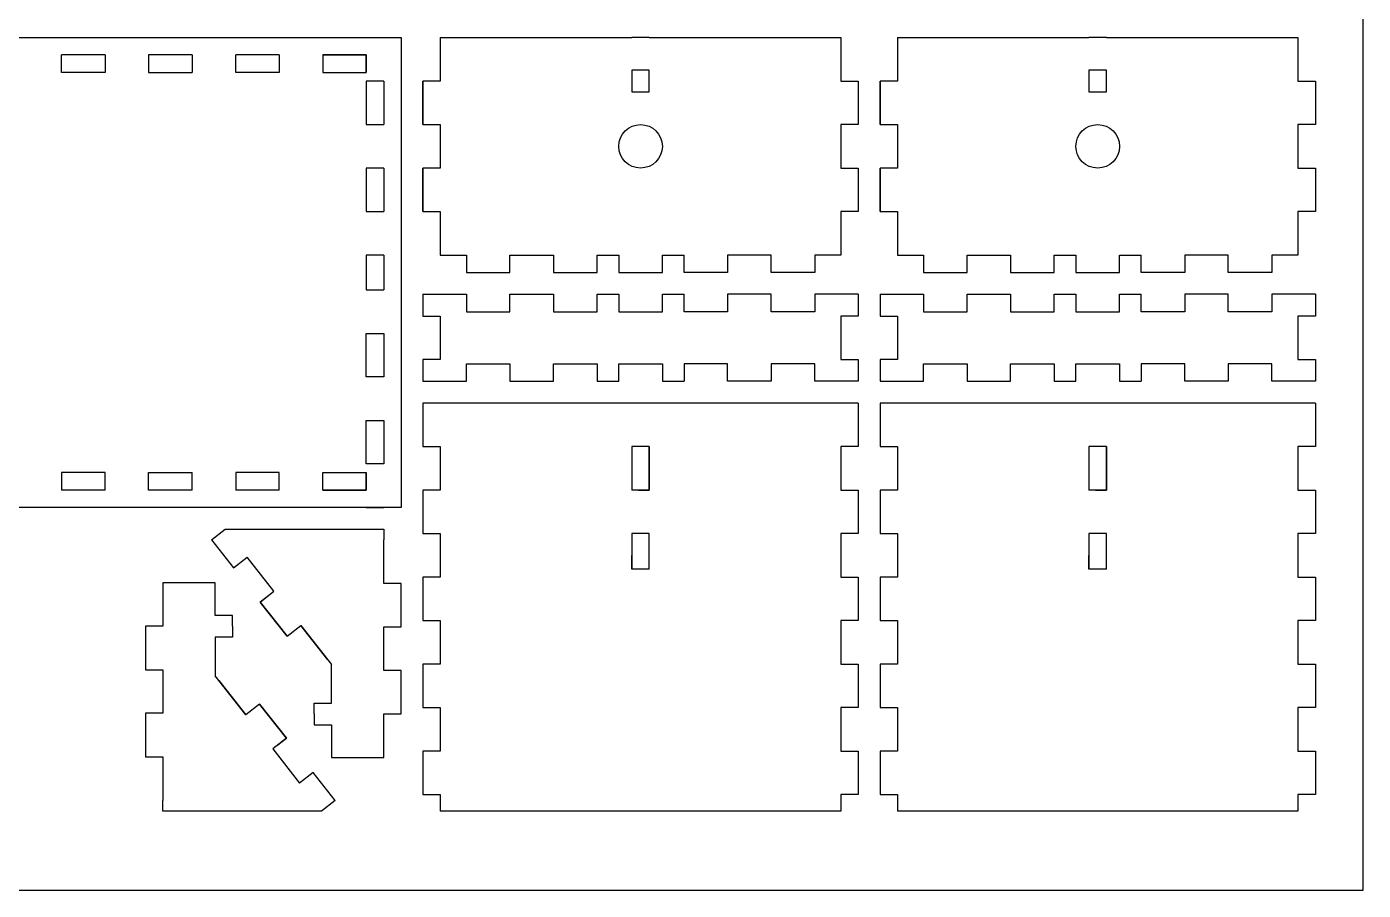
# Model space of a CAD drawing. Header units: millimetres. Extents: x -659 to 1237, y 1043 to 1532.
# Drawn here: x 929.7 to 1236.7, y 1093.1 to 1291.6 of the extents above; entities that cross this region are included whole.
import ezdxf

# ---------------------------------------------------------------- set-up
doc = ezdxf.new("R2010")
doc.units = ezdxf.units.MM

msp = doc.modelspace()

# ---------------------------------------------------------------- linework, layer by layer
for p, q in [((771.723, 1289.115), (1011.723, 1289.115)), ((1007.723, 1289.115), (1011.723, 1289.115)), ((1011.723, 1289.115), (1015.723, 1289.115)), ((1015.723, 1289.115), (1015.723, 1181.115)), ((1024.723, 1289.115), (1024.723, 1279.115)), ((1024.723, 1289.115), (1024.723, 1279.115)), ((1072.723, 1289.115), (1068.723, 1289.115)), ((1072.723, 1289.115), (1068.723, 1289.115)), ((1116.723, 1289.115), (1116.723, 1279.115)), ((1116.723, 1289.115), (1116.723, 1279.115)), ((1129.723, 1289.115), (1129.723, 1279.115)), ((1129.723, 1289.115), (1129.723, 1279.115)), ((1177.723, 1289.115), (1173.723, 1289.115)), ((1177.723, 1289.115), (1173.723, 1289.115)), ((1221.723, 1289.115), (1221.723, 1279.115)), ((1221.723, 1289.115), (1221.723, 1279.115)), ((947.723, 1285.115), (937.723, 1285.115)), ((937.723, 1281.115), (937.723, 1285.115)), ((947.723, 1285.115), (947.723, 1281.115)), ((967.723, 1285.115), (957.723, 1285.115)), ((957.723, 1285.115), (957.723, 1281.115)), ((967.723, 1285.115), (967.723, 1281.115)), ((987.723, 1285.115), (977.723, 1285.115)), ((977.723, 1281.115), (977.723, 1285.115)), ((987.723, 1285.115), (987.723, 1281.115)), ((1007.723, 1285.115), (997.723, 1285.115)), ((997.723, 1285.115), (997.723, 1281.115)), ((997.723, 1285.115), (1007.723, 1285.115)), ((1007.723, 1285.115), (1007.723, 1281.115)), ((1007.723, 1281.115), (1007.723, 1285.115)), ((947.723, 1281.115), (937.723, 1281.115)), ((957.723, 1281.115), (967.723, 1281.115)), ((987.723, 1281.115), (977.723, 1281.115)), ((997.723, 1281.115), (1007.723, 1281.115)), ((1011.723, 1279.115), (1007.723, 1279.115)), ((1007.723, 1279.115), (1007.723, 1269.115)), ((1011.723, 1279.115), (1011.723, 1269.115)), ((1024.723, 1279.115), (1020.723, 1279.115)), ((1020.723, 1279.115), (1020.723, 1269.115)), ((1024.723, 1279.115), (1020.723, 1279.115)), ((1020.723, 1279.115), (1020.723, 1269.115)), ((1116.723, 1279.115), (1120.723, 1279.115)), ((1116.723, 1279.115), (1120.723, 1279.115)), ((1120.723, 1279.115), (1120.723, 1269.115)), ((1120.723, 1279.115), (1120.723, 1269.115)), ((1129.723, 1279.115), (1125.723, 1279.115)), ((1125.723, 1279.115), (1125.723, 1269.115)), ((1129.723, 1279.115), (1125.723, 1279.115)), ((1125.723, 1279.115), (1125.723, 1269.115)), ((1221.723, 1279.115), (1225.723, 1279.115)), ((1221.723, 1279.115), (1225.723, 1279.115)), ((1225.723, 1279.115), (1225.723, 1269.115)), ((1225.723, 1279.115), (1225.723, 1269.115)), ((1007.723, 1269.115), (1011.723, 1269.115)), ((1020.723, 1269.115), (1024.723, 1269.115)), ((1020.723, 1269.115), (1024.723, 1269.115)), ((1024.723, 1269.115), (1024.723, 1259.115)), ((1024.723, 1269.115), (1024.723, 1259.115)), ((1120.723, 1269.115), (1116.723, 1269.115)), ((1116.723, 1269.115), (1116.723, 1259.115)), ((1120.723, 1269.115), (1116.723, 1269.115)), ((1116.723, 1269.115), (1116.723, 1259.115)), ((1125.723, 1269.115), (1129.723, 1269.115)), ((1125.723, 1269.115), (1129.723, 1269.115)), ((1129.723, 1269.115), (1129.723, 1259.115)), ((1129.723, 1269.115), (1129.723, 1259.115)), ((1225.723, 1269.115), (1221.723, 1269.115)), ((1221.723, 1269.115), (1221.723, 1259.115)), ((1225.723, 1269.115), (1221.723, 1269.115)), ((1221.723, 1269.115), (1221.723, 1259.115)), ((1011.723, 1259.115), (1007.723, 1259.115)), ((1007.723, 1259.115), (1007.723, 1249.115)), ((1011.723, 1259.115), (1011.723, 1249.115)), ((1024.723, 1259.115), (1020.723, 1259.115)), ((1020.723, 1259.115), (1020.723, 1249.115)), ((1024.723, 1259.115), (1020.723, 1259.115)), ((1020.723, 1259.115), (1020.723, 1249.115)), ((1116.723, 1259.115), (1120.723, 1259.115)), ((1116.723, 1259.115), (1120.723, 1259.115)), ((1120.723, 1259.115), (1120.723, 1249.115)), ((1120.723, 1259.115), (1120.723, 1249.115)), ((1129.723, 1259.115), (1125.723, 1259.115)), ((1125.723, 1259.115), (1125.723, 1249.115)), ((1129.723, 1259.115), (1125.723, 1259.115)), ((1125.723, 1259.115), (1125.723, 1249.115)), ((1221.723, 1259.115), (1225.723, 1259.115)), ((1221.723, 1259.115), (1225.723, 1259.115)), ((1225.723, 1259.115), (1225.723, 1249.115)), ((1225.723, 1259.115), (1225.723, 1249.115)), ((1007.723, 1249.115), (1011.723, 1249.115)), ((1020.723, 1249.115), (1024.723, 1249.115)), ((1020.723, 1249.115), (1024.723, 1249.115)), ((1024.723, 1249.115), (1024.723, 1239.115)), ((1024.723, 1249.115), (1024.723, 1239.115)), ((1024.723, 1249.115), (1024.723, 1239.115)), ((1024.723, 1249.115), (1024.723, 1239.115)), ((1116.723, 1249.115), (1116.723, 1239.115)), ((1120.723, 1249.115), (1116.723, 1249.115)), ((1116.723, 1249.115), (1116.723, 1239.115)), ((1116.723, 1249.115), (1116.723, 1239.115)), ((1120.723, 1249.115), (1116.723, 1249.115)), ((1116.723, 1249.115), (1116.723, 1239.115)), ((1125.723, 1249.115), (1129.723, 1249.115)), ((1125.723, 1249.115), (1129.723, 1249.115)), ((1129.723, 1249.115), (1129.723, 1239.115)), ((1129.723, 1249.115), (1129.723, 1239.115)), ((1129.723, 1249.115), (1129.723, 1239.115)), ((1129.723, 1249.115), (1129.723, 1239.115)), ((1221.723, 1249.115), (1221.723, 1239.115)), ((1225.723, 1249.115), (1221.723, 1249.115)), ((1221.723, 1249.115), (1221.723, 1239.115)), ((1221.723, 1249.115), (1221.723, 1239.115)), ((1225.723, 1249.115), (1221.723, 1249.115)), ((1221.723, 1249.115), (1221.723, 1239.115)), ((1011.723, 1239.115), (1007.723, 1239.115)), ((1007.723, 1239.115), (1007.723, 1231.115)), ((1011.723, 1239.115), (1011.723, 1231.115)), ((1024.723, 1239.115), (1030.723, 1239.115)), ((1024.723, 1239.115), (1030.723, 1239.115)), ((1030.723, 1239.115), (1030.723, 1235.115)), ((1030.723, 1239.115), (1030.723, 1235.115)), ((1040.723, 1235.115), (1040.723, 1239.115)), ((1040.723, 1239.115), (1050.723, 1239.115)), ((1040.723, 1235.115), (1040.723, 1239.115)), ((1040.723, 1239.115), (1050.723, 1239.115)), ((1050.723, 1239.115), (1050.723, 1235.115)), ((1050.723, 1239.115), (1050.723, 1235.115)), ((1060.723, 1235.115), (1060.723, 1239.115)), ((1060.723, 1239.115), (1065.723, 1239.115)), ((1060.723, 1235.115), (1060.723, 1239.115)), ((1060.723, 1239.115), (1065.723, 1239.115)), ((1065.723, 1239.115), (1065.723, 1235.115)), ((1065.723, 1239.115), (1065.723, 1235.115)), ((1075.723, 1235.115), (1075.723, 1239.115)), ((1075.723, 1239.115), (1080.723, 1239.115)), ((1075.723, 1235.115), (1075.723, 1239.115)), ((1075.723, 1239.115), (1080.723, 1239.115)), ((1080.723, 1235.115), (1080.723, 1239.115)), ((1080.723, 1235.115), (1080.723, 1239.115)), ((1080.723, 1235.115), (1080.723, 1239.115)), ((1080.723, 1235.115), (1080.723, 1239.115)), ((1100.723, 1239.115), (1090.723, 1239.115)), ((1090.723, 1239.115), (1090.723, 1235.115)), ((1100.723, 1239.115), (1090.723, 1239.115)), ((1090.723, 1239.115), (1090.723, 1235.115)), ((1100.723, 1235.115), (1100.723, 1239.115)), ((1100.723, 1235.115), (1100.723, 1239.115)), ((1116.723, 1239.115), (1110.723, 1239.115)), ((1110.723, 1239.115), (1110.723, 1235.115)), ((1116.723, 1239.115), (1110.723, 1239.115)), ((1110.723, 1239.115), (1110.723, 1235.115)), ((1129.723, 1239.115), (1135.723, 1239.115)), ((1129.723, 1239.115), (1135.723, 1239.115)), ((1135.723, 1239.115), (1135.723, 1235.115)), ((1135.723, 1239.115), (1135.723, 1235.115)), ((1145.723, 1235.115), (1145.723, 1239.115)), ((1145.723, 1239.115), (1155.723, 1239.115)), ((1145.723, 1235.115), (1145.723, 1239.115)), ((1145.723, 1239.115), (1155.723, 1239.115)), ((1155.723, 1239.115), (1155.723, 1235.115)), ((1155.723, 1239.115), (1155.723, 1235.115)), ((1165.723, 1235.115), (1165.723, 1239.115)), ((1165.723, 1239.115), (1170.723, 1239.115)), ((1165.723, 1235.115), (1165.723, 1239.115)), ((1165.723, 1239.115), (1170.723, 1239.115)), ((1170.723, 1239.115), (1170.723, 1235.115)), ((1170.723, 1239.115), (1170.723, 1235.115)), ((1180.723, 1235.115), (1180.723, 1239.115)), ((1180.723, 1239.115), (1185.723, 1239.115)), ((1180.723, 1235.115), (1180.723, 1239.115)), ((1180.723, 1239.115), (1185.723, 1239.115)), ((1185.723, 1235.115), (1185.723, 1239.115)), ((1185.723, 1235.115), (1185.723, 1239.115)), ((1185.723, 1235.115), (1185.723, 1239.115)), ((1185.723, 1235.115), (1185.723, 1239.115)), ((1205.723, 1239.115), (1195.723, 1239.115)), ((1195.723, 1239.115), (1195.723, 1235.115)), ((1205.723, 1239.115), (1195.723, 1239.115)), ((1195.723, 1239.115), (1195.723, 1235.115)), ((1205.723, 1235.115), (1205.723, 1239.115)), ((1205.723, 1235.115), (1205.723, 1239.115)), ((1221.723, 1239.115), (1215.723, 1239.115)), ((1215.723, 1239.115), (1215.723, 1235.115)), ((1221.723, 1239.115), (1215.723, 1239.115)), ((1215.723, 1239.115), (1215.723, 1235.115)), ((1030.723, 1235.115), (1040.723, 1235.115)), ((1030.723, 1235.115), (1040.723, 1235.115)), ((1050.723, 1235.115), (1060.723, 1235.115)), ((1050.723, 1235.115), (1060.723, 1235.115)), ((1065.723, 1235.115), (1075.723, 1235.115)), ((1065.723, 1235.115), (1075.723, 1235.115)), ((1090.723, 1235.115), (1080.723, 1235.115)), ((1090.723, 1235.115), (1080.723, 1235.115)), ((1110.723, 1235.115), (1100.723, 1235.115)), ((1110.723, 1235.115), (1100.723, 1235.115)), ((1135.723, 1235.115), (1145.723, 1235.115)), ((1135.723, 1235.115), (1145.723, 1235.115)), ((1155.723, 1235.115), (1165.723, 1235.115)), ((1155.723, 1235.115), (1165.723, 1235.115)), ((1170.723, 1235.115), (1180.723, 1235.115)), ((1170.723, 1235.115), (1180.723, 1235.115)), ((1195.723, 1235.115), (1185.723, 1235.115)), ((1195.723, 1235.115), (1185.723, 1235.115)), ((1215.723, 1235.115), (1205.723, 1235.115)), ((1215.723, 1235.115), (1205.723, 1235.115)), ((1007.723, 1231.115), (1011.723, 1231.115)), ((1020.723, 1230.115), (1020.723, 1225.115)), ((1020.723, 1230.115), (1030.723, 1230.115)), ((1020.723, 1230.115), (1020.723, 1226.115)), ((1020.723, 1230.115), (1020.723, 1225.115)), ((1020.723, 1230.115), (1030.723, 1230.115)), ((1020.723, 1230.115), (1020.723, 1226.115)), ((1030.723, 1230.115), (1030.723, 1226.115)), ((1030.723, 1230.115), (1030.723, 1226.115)), ((1040.723, 1226.115), (1040.723, 1230.115)), ((1040.723, 1230.115), (1050.723, 1230.115)), ((1040.723, 1226.115), (1040.723, 1230.115)), ((1040.723, 1230.115), (1050.723, 1230.115)), ((1050.723, 1230.115), (1050.723, 1226.115)), ((1050.723, 1230.115), (1050.723, 1226.115)), ((1060.723, 1226.115), (1060.723, 1230.115)), ((1060.723, 1230.115), (1065.723, 1230.115)), ((1060.723, 1226.115), (1060.723, 1230.115)), ((1060.723, 1230.115), (1065.723, 1230.115)), ((1065.723, 1230.115), (1065.723, 1226.115)), ((1065.723, 1230.115), (1065.723, 1226.115)), ((1075.723, 1226.115), (1075.723, 1230.115)), ((1075.723, 1230.115), (1080.723, 1230.115)), ((1075.723, 1226.115), (1075.723, 1230.115)), ((1075.723, 1230.115), (1080.723, 1230.115)), ((1080.723, 1226.115), (1080.723, 1230.115)), ((1080.723, 1226.115), (1080.723, 1230.115)), ((1080.723, 1226.115), (1080.723, 1230.115)), ((1080.723, 1226.115), (1080.723, 1230.115)), ((1100.723, 1230.115), (1090.723, 1230.115)), ((1090.723, 1230.115), (1090.723, 1226.115)), ((1100.723, 1230.115), (1090.723, 1230.115)), ((1090.723, 1230.115), (1090.723, 1226.115)), ((1100.723, 1226.115), (1100.723, 1230.115)), ((1100.723, 1226.115), (1100.723, 1230.115)), ((1120.723, 1230.115), (1110.723, 1230.115)), ((1110.723, 1230.115), (1110.723, 1226.115)), ((1120.723, 1230.115), (1110.723, 1230.115)), ((1110.723, 1230.115), (1110.723, 1226.115)), ((1120.723, 1230.115), (1120.723, 1225.115)), ((1120.723, 1230.115), (1120.723, 1225.115)), ((1125.723, 1230.115), (1125.723, 1225.115)), ((1125.723, 1230.115), (1135.723, 1230.115)), ((1125.723, 1230.115), (1125.723, 1226.115)), ((1125.723, 1230.115), (1125.723, 1225.115)), ((1125.723, 1230.115), (1135.723, 1230.115)), ((1125.723, 1230.115), (1125.723, 1226.115)), ((1135.723, 1230.115), (1135.723, 1226.115)), ((1135.723, 1230.115), (1135.723, 1226.115)), ((1145.723, 1226.115), (1145.723, 1230.115)), ((1145.723, 1230.115), (1155.723, 1230.115)), ((1145.723, 1226.115), (1145.723, 1230.115)), ((1145.723, 1230.115), (1155.723, 1230.115)), ((1155.723, 1230.115), (1155.723, 1226.115)), ((1155.723, 1230.115), (1155.723, 1226.115)), ((1165.723, 1226.115), (1165.723, 1230.115)), ((1165.723, 1230.115), (1170.723, 1230.115)), ((1165.723, 1226.115), (1165.723, 1230.115)), ((1165.723, 1230.115), (1170.723, 1230.115)), ((1170.723, 1230.115), (1170.723, 1226.115)), ((1170.723, 1230.115), (1170.723, 1226.115)), ((1180.723, 1226.115), (1180.723, 1230.115)), ((1180.723, 1230.115), (1185.723, 1230.115)), ((1180.723, 1226.115), (1180.723, 1230.115)), ((1180.723, 1230.115), (1185.723, 1230.115)), ((1185.723, 1226.115), (1185.723, 1230.115)), ((1185.723, 1226.115), (1185.723, 1230.115)), ((1185.723, 1226.115), (1185.723, 1230.115)), ((1185.723, 1226.115), (1185.723, 1230.115)), ((1205.723, 1230.115), (1195.723, 1230.115)), ((1195.723, 1230.115), (1195.723, 1226.115)), ((1205.723, 1230.115), (1195.723, 1230.115)), ((1195.723, 1230.115), (1195.723, 1226.115)), ((1205.723, 1226.115), (1205.723, 1230.115)), ((1205.723, 1226.115), (1205.723, 1230.115)), ((1225.723, 1230.115), (1215.723, 1230.115)), ((1215.723, 1230.115), (1215.723, 1226.115)), ((1225.723, 1230.115), (1215.723, 1230.115)), ((1215.723, 1230.115), (1215.723, 1226.115)), ((1225.723, 1230.115), (1225.723, 1225.115)), ((1225.723, 1230.115), (1225.723, 1225.115)), ((1020.723, 1225.115), (1024.723, 1225.115)), ((1020.723, 1225.115), (1024.723, 1225.115)), ((1024.723, 1225.115), (1024.723, 1215.115)), ((1024.723, 1225.115), (1024.723, 1215.115)), ((1030.723, 1226.115), (1040.723, 1226.115)), ((1030.723, 1226.115), (1040.723, 1226.115)), ((1050.723, 1226.115), (1060.723, 1226.115)), ((1050.723, 1226.115), (1060.723, 1226.115)), ((1065.723, 1226.115), (1075.723, 1226.115)), ((1065.723, 1226.115), (1075.723, 1226.115)), ((1090.723, 1226.115), (1080.723, 1226.115)), ((1090.723, 1226.115), (1080.723, 1226.115)), ((1110.723, 1226.115), (1100.723, 1226.115)), ((1110.723, 1226.115), (1100.723, 1226.115)), ((1120.723, 1225.115), (1116.723, 1225.115)), ((1116.723, 1225.115), (1116.723, 1215.115)), ((1120.723, 1225.115), (1116.723, 1225.115)), ((1116.723, 1225.115), (1116.723, 1215.115)), ((1125.723, 1225.115), (1129.723, 1225.115)), ((1125.723, 1225.115), (1129.723, 1225.115)), ((1129.723, 1225.115), (1129.723, 1215.115)), ((1129.723, 1225.115), (1129.723, 1215.115)), ((1135.723, 1226.115), (1145.723, 1226.115)), ((1135.723, 1226.115), (1145.723, 1226.115)), ((1155.723, 1226.115), (1165.723, 1226.115)), ((1155.723, 1226.115), (1165.723, 1226.115)), ((1170.723, 1226.115), (1180.723, 1226.115)), ((1170.723, 1226.115), (1180.723, 1226.115)), ((1195.723, 1226.115), (1185.723, 1226.115)), ((1195.723, 1226.115), (1185.723, 1226.115)), ((1215.723, 1226.115), (1205.723, 1226.115)), ((1215.723, 1226.115), (1205.723, 1226.115)), ((1225.723, 1225.115), (1221.723, 1225.115)), ((1221.723, 1225.115), (1221.723, 1215.115)), ((1225.723, 1225.115), (1221.723, 1225.115)), ((1221.723, 1225.115), (1221.723, 1215.115)), ((1007.723, 1211.115), (1007.723, 1221.115)), ((1007.723, 1221.115), (1011.723, 1221.115)), ((1011.723, 1221.115), (1011.723, 1211.115)), ((1024.723, 1215.115), (1020.723, 1215.115)), ((1020.723, 1215.115), (1020.723, 1210.115)), ((1024.723, 1215.115), (1020.723, 1215.115)), ((1020.723, 1215.115), (1020.723, 1210.115)), ((1030.723, 1210.115), (1030.723, 1214.115)), ((1030.723, 1214.115), (1040.723, 1214.115)), ((1030.723, 1210.115), (1030.723, 1214.115)), ((1030.723, 1214.115), (1040.723, 1214.115)), ((1040.723, 1214.115), (1040.723, 1210.115)), ((1040.723, 1214.115), (1040.723, 1210.115)), ((1050.723, 1210.115), (1050.723, 1214.115)), ((1050.723, 1214.115), (1060.723, 1214.115)), ((1050.723, 1210.115), (1050.723, 1214.115)), ((1050.723, 1214.115), (1060.723, 1214.115)), ((1060.723, 1214.115), (1060.723, 1210.115)), ((1060.723, 1214.115), (1060.723, 1210.115)), ((1065.723, 1210.115), (1065.723, 1214.115)), ((1065.723, 1214.115), (1075.723, 1214.115)), ((1065.723, 1210.115), (1065.723, 1214.115)), ((1065.723, 1214.115), (1075.723, 1214.115)), ((1075.723, 1214.115), (1075.723, 1210.115)), ((1075.723, 1214.115), (1075.723, 1210.115)), ((1080.723, 1214.115), (1080.723, 1210.115)), ((1090.723, 1214.115), (1080.723, 1214.115)), ((1080.723, 1214.115), (1080.723, 1210.115)), ((1080.723, 1214.115), (1080.723, 1210.115)), ((1090.723, 1214.115), (1080.723, 1214.115)), ((1080.723, 1214.115), (1080.723, 1210.115)), ((1090.723, 1210.115), (1090.723, 1214.115)), ((1090.723, 1210.115), (1090.723, 1214.115)), ((1110.723, 1214.115), (1100.723, 1214.115)), ((1100.723, 1214.115), (1100.723, 1210.115)), ((1110.723, 1214.115), (1100.723, 1214.115)), ((1100.723, 1214.115), (1100.723, 1210.115)), ((1110.723, 1210.115), (1110.723, 1214.115)), ((1110.723, 1210.115), (1110.723, 1214.115)), ((1116.723, 1215.115), (1120.723, 1215.115)), ((1116.723, 1215.115), (1120.723, 1215.115)), ((1120.723, 1215.115), (1120.723, 1210.115)), ((1120.723, 1215.115), (1120.723, 1210.115)), ((1129.723, 1215.115), (1125.723, 1215.115)), ((1125.723, 1215.115), (1125.723, 1210.115)), ((1129.723, 1215.115), (1125.723, 1215.115)), ((1125.723, 1215.115), (1125.723, 1210.115)), ((1135.723, 1210.115), (1135.723, 1214.115)), ((1135.723, 1214.115), (1145.723, 1214.115)), ((1135.723, 1210.115), (1135.723, 1214.115)), ((1135.723, 1214.115), (1145.723, 1214.115)), ((1145.723, 1214.115), (1145.723, 1210.115)), ((1145.723, 1214.115), (1145.723, 1210.115)), ((1155.723, 1210.115), (1155.723, 1214.115)), ((1155.723, 1214.115), (1165.723, 1214.115)), ((1155.723, 1210.115), (1155.723, 1214.115)), ((1155.723, 1214.115), (1165.723, 1214.115)), ((1165.723, 1214.115), (1165.723, 1210.115)), ((1165.723, 1214.115), (1165.723, 1210.115)), ((1170.723, 1210.115), (1170.723, 1214.115)), ((1170.723, 1214.115), (1180.723, 1214.115)), ((1170.723, 1210.115), (1170.723, 1214.115)), ((1170.723, 1214.115), (1180.723, 1214.115)), ((1180.723, 1214.115), (1180.723, 1210.115)), ((1180.723, 1214.115), (1180.723, 1210.115)), ((1185.723, 1214.115), (1185.723, 1210.115)), ((1195.723, 1214.115), (1185.723, 1214.115)), ((1185.723, 1214.115), (1185.723, 1210.115)), ((1185.723, 1214.115), (1185.723, 1210.115)), ((1195.723, 1214.115), (1185.723, 1214.115)), ((1185.723, 1214.115), (1185.723, 1210.115)), ((1195.723, 1210.115), (1195.723, 1214.115)), ((1195.723, 1210.115), (1195.723, 1214.115)), ((1215.723, 1214.115), (1205.723, 1214.115)), ((1205.723, 1214.115), (1205.723, 1210.115)), ((1215.723, 1214.115), (1205.723, 1214.115)), ((1205.723, 1214.115), (1205.723, 1210.115)), ((1215.723, 1210.115), (1215.723, 1214.115)), ((1215.723, 1210.115), (1215.723, 1214.115)), ((1221.723, 1215.115), (1225.723, 1215.115)), ((1221.723, 1215.115), (1225.723, 1215.115)), ((1225.723, 1215.115), (1225.723, 1210.115)), ((1225.723, 1215.115), (1225.723, 1210.115)), ((1011.723, 1211.115), (1007.723, 1211.115)), ((1020.723, 1210.115), (1030.723, 1210.115)), ((1020.723, 1210.115), (1030.723, 1210.115)), ((1040.723, 1210.115), (1050.723, 1210.115)), ((1040.723, 1210.115), (1050.723, 1210.115)), ((1060.723, 1210.115), (1065.723, 1210.115)), ((1060.723, 1210.115), (1065.723, 1210.115)), ((1075.723, 1210.115), (1080.723, 1210.115)), ((1075.723, 1210.115), (1080.723, 1210.115)), ((1100.723, 1210.115), (1090.723, 1210.115)), ((1100.723, 1210.115), (1090.723, 1210.115)), ((1120.723, 1210.115), (1110.723, 1210.115)), ((1120.723, 1210.115), (1110.723, 1210.115)), ((1125.723, 1210.115), (1135.723, 1210.115)), ((1125.723, 1210.115), (1135.723, 1210.115)), ((1145.723, 1210.115), (1155.723, 1210.115)), ((1145.723, 1210.115), (1155.723, 1210.115)), ((1165.723, 1210.115), (1170.723, 1210.115)), ((1165.723, 1210.115), (1170.723, 1210.115)), ((1180.723, 1210.115), (1185.723, 1210.115)), ((1180.723, 1210.115), (1185.723, 1210.115)), ((1205.723, 1210.115), (1195.723, 1210.115)), ((1205.723, 1210.115), (1195.723, 1210.115)), ((1225.723, 1210.115), (1215.723, 1210.115)), ((1225.723, 1210.115), (1215.723, 1210.115)), ((1120.723, 1205.115), (1020.723, 1205.115)), ((1020.723, 1205.115), (1020.723, 1195.115)), ((1120.723, 1205.115), (1020.723, 1205.115)), ((1020.723, 1205.115), (1020.723, 1195.115)), ((1120.723, 1205.115), (1120.723, 1195.115)), ((1120.723, 1205.115), (1120.723, 1195.115)), ((1225.723, 1205.115), (1125.723, 1205.115)), ((1125.723, 1205.115), (1125.723, 1195.115)), ((1225.723, 1205.115), (1125.723, 1205.115)), ((1125.723, 1205.115), (1125.723, 1195.115)), ((1225.723, 1205.115), (1225.723, 1195.115)), ((1225.723, 1205.115), (1225.723, 1195.115)), ((1007.723, 1191.115), (1007.723, 1201.115)), ((1007.723, 1201.115), (1011.723, 1201.115)), ((1011.723, 1201.115), (1011.723, 1191.115)), ((1020.723, 1195.115), (1024.723, 1195.115)), ((1020.723, 1195.115), (1024.723, 1195.115)), ((1024.723, 1195.115), (1024.723, 1185.115)), ((1024.723, 1195.115), (1024.723, 1185.115)), ((1072.723, 1195.115), (1068.723, 1195.115)), ((1068.723, 1195.115), (1068.723, 1185.115)), ((1072.723, 1195.115), (1068.723, 1195.115)), ((1068.723, 1195.115), (1068.723, 1185.115)), ((1072.723, 1195.115), (1072.723, 1185.115)), ((1072.723, 1195.115), (1072.723, 1185.115)), ((1120.723, 1195.115), (1116.723, 1195.115)), ((1116.723, 1195.115), (1116.723, 1185.115)), ((1120.723, 1195.115), (1116.723, 1195.115)), ((1116.723, 1195.115), (1116.723, 1185.115)), ((1125.723, 1195.115), (1129.723, 1195.115)), ((1125.723, 1195.115), (1129.723, 1195.115)), ((1129.723, 1195.115), (1129.723, 1185.115)), ((1129.723, 1195.115), (1129.723, 1185.115)), ((1177.723, 1195.115), (1173.723, 1195.115)), ((1173.723, 1195.115), (1173.723, 1185.115)), ((1177.723, 1195.115), (1173.723, 1195.115)), ((1173.723, 1195.115), (1173.723, 1185.115)), ((1177.723, 1195.115), (1177.723, 1185.115)), ((1177.723, 1195.115), (1177.723, 1185.115)), ((1225.723, 1195.115), (1221.723, 1195.115)), ((1221.723, 1195.115), (1221.723, 1185.115)), ((1225.723, 1195.115), (1221.723, 1195.115)), ((1221.723, 1195.115), (1221.723, 1185.115)), ((947.723, 1189.115), (937.723, 1189.115)), ((937.723, 1189.115), (937.723, 1185.115)), ((947.723, 1185.115), (947.723, 1189.115)), ((957.723, 1185.115), (957.723, 1189.115)), ((957.723, 1189.115), (967.723, 1189.115)), ((967.723, 1185.115), (967.723, 1189.115)), ((987.723, 1189.115), (977.723, 1189.115)), ((977.723, 1189.115), (977.723, 1185.115)), ((987.723, 1185.115), (987.723, 1189.115)), ((997.723, 1185.115), (997.723, 1189.115)), ((997.723, 1189.115), (1007.723, 1189.115)), ((1011.723, 1191.115), (1007.723, 1191.115)), ((1007.723, 1185.115), (1007.723, 1189.115)), ((1007.723, 1189.115), (1007.723, 1185.115)), ((947.723, 1185.115), (937.723, 1185.115)), ((967.723, 1185.115), (957.723, 1185.115)), ((987.723, 1185.115), (977.723, 1185.115)), ((1007.723, 1185.115), (997.723, 1185.115)), ((997.723, 1185.115), (1007.723, 1185.115)), ((1024.723, 1185.115), (1020.723, 1185.115)), ((1020.723, 1185.115), (1020.723, 1175.115)), ((1024.723, 1185.115), (1020.723, 1185.115)), ((1020.723, 1185.115), (1020.723, 1175.115)), ((1072.723, 1185.115), (1068.723, 1185.115)), ((1072.723, 1185.115), (1068.723, 1185.115)), ((1116.723, 1185.115), (1120.723, 1185.115)), ((1116.723, 1185.115), (1120.723, 1185.115)), ((1120.723, 1185.115), (1120.723, 1175.115)), ((1120.723, 1185.115), (1120.723, 1175.115)), ((1129.723, 1185.115), (1125.723, 1185.115)), ((1125.723, 1185.115), (1125.723, 1175.115)), ((1129.723, 1185.115), (1125.723, 1185.115)), ((1125.723, 1185.115), (1125.723, 1175.115)), ((1177.723, 1185.115), (1173.723, 1185.115)), ((1177.723, 1185.115), (1173.723, 1185.115)), ((1221.723, 1185.115), (1225.723, 1185.115)), ((1221.723, 1185.115), (1225.723, 1185.115)), ((1225.723, 1185.115), (1225.723, 1175.115)), ((1225.723, 1185.115), (1225.723, 1175.115)), ((1011.723, 1181.115), (771.723, 1181.115)), ((1007.723, 1181.115), (1011.723, 1181.115)), ((1015.723, 1181.115), (1009.723, 1181.115)), ((972.138, 1173.643), (975.283, 1176.115)), ((972.138, 1173.643), (975.283, 1176.115)), ((975.283, 1176.115), (1011.723, 1176.115)), ((975.283, 1176.115), (1011.723, 1176.115)), ((1011.723, 1176.115), (1011.723, 1173.643)), ((1011.723, 1176.115), (1011.723, 1173.643)), ((1011.723, 1163.643), (1011.723, 1173.643)), ((1011.723, 1163.643), (1011.723, 1173.643)), ((1020.723, 1175.115), (1024.723, 1175.115)), ((1020.723, 1175.115), (1024.723, 1175.115)), ((1024.723, 1175.115), (1024.723, 1165.115)), ((1024.723, 1175.115), (1024.723, 1165.115)), ((1072.723, 1175.115), (1068.723, 1175.115)), ((1068.723, 1175.115), (1068.723, 1166.954)), ((1072.723, 1175.115), (1068.723, 1175.115)), ((1068.723, 1175.115), (1068.723, 1166.954)), ((1120.723, 1175.115), (1116.723, 1175.115)), ((1116.723, 1175.115), (1116.723, 1165.115)), ((1120.723, 1175.115), (1116.723, 1175.115)), ((1116.723, 1175.115), (1116.723, 1165.115)), ((1125.723, 1175.115), (1129.723, 1175.115)), ((1125.723, 1175.115), (1129.723, 1175.115)), ((1129.723, 1175.115), (1129.723, 1165.115)), ((1129.723, 1175.115), (1129.723, 1165.115)), ((1177.723, 1175.115), (1173.723, 1175.115)), ((1173.723, 1175.115), (1173.723, 1166.954)), ((1177.723, 1175.115), (1173.723, 1175.115)), ((1173.723, 1175.115), (1173.723, 1166.954)), ((1225.723, 1175.115), (1221.723, 1175.115)), ((1221.723, 1175.115), (1221.723, 1165.115)), ((1225.723, 1175.115), (1221.723, 1175.115)), ((1221.723, 1175.115), (1221.723, 1165.115)), ((977.182, 1167.227), (980.326, 1169.699)), ((977.182, 1167.227), (980.326, 1169.699)), ((1068.723, 1166.954), (1068.723, 1170.099)), ((1068.723, 1166.954), (1068.723, 1170.099)), ((1173.723, 1166.954), (1173.723, 1170.099)), ((1173.723, 1166.954), (1173.723, 1170.099)), ((1072.723, 1166.954), (1068.723, 1166.954)), ((1072.723, 1166.954), (1068.723, 1166.954)), ((1177.723, 1166.954), (1173.723, 1166.954)), ((1177.723, 1166.954), (1173.723, 1166.954)), ((961.002, 1163.791), (961.002, 1153.791)), ((973.002, 1163.791), (961.002, 1163.791)), ((973.002, 1156.291), (973.002, 1163.791)), ((1015.723, 1163.643), (1011.723, 1163.643)), ((1015.723, 1163.643), (1011.723, 1163.643)), ((1015.723, 1153.643), (1015.723, 1163.643)), ((1015.723, 1153.643), (1015.723, 1163.643)), ((1024.723, 1165.115), (1020.723, 1165.115)), ((1020.723, 1165.115), (1020.723, 1155.115)), ((1024.723, 1165.115), (1020.723, 1165.115)), ((1020.723, 1165.115), (1020.723, 1155.115)), ((1116.723, 1165.115), (1120.723, 1165.115)), ((1116.723, 1165.115), (1120.723, 1165.115)), ((1120.723, 1165.115), (1120.723, 1155.115)), ((1120.723, 1165.115), (1120.723, 1155.115)), ((1129.723, 1165.115), (1125.723, 1165.115)), ((1125.723, 1165.115), (1125.723, 1155.115)), ((1129.723, 1165.115), (1125.723, 1165.115)), ((1125.723, 1165.115), (1125.723, 1155.115)), ((1221.723, 1165.115), (1225.723, 1165.115)), ((1221.723, 1165.115), (1225.723, 1165.115)), ((1225.723, 1165.115), (1225.723, 1155.115)), ((1225.723, 1165.115), (1225.723, 1155.115)), ((983.362, 1159.366), (986.507, 1161.838)), ((983.362, 1159.366), (986.507, 1161.838)), ((989.543, 1151.504), (983.362, 1159.366)), ((989.543, 1151.504), (983.362, 1159.366)), ((977.002, 1156.291), (973.002, 1156.291)), ((977.002, 1153.791), (977.002, 1156.291)), ((1020.723, 1155.115), (1024.723, 1155.115)), ((1020.723, 1155.115), (1024.723, 1155.115)), ((1024.723, 1155.115), (1024.723, 1145.115)), ((1024.723, 1155.115), (1024.723, 1145.115)), ((1120.723, 1155.115), (1116.723, 1155.115)), ((1116.723, 1155.115), (1116.723, 1145.115)), ((1120.723, 1155.115), (1116.723, 1155.115)), ((1116.723, 1155.115), (1116.723, 1145.115)), ((1125.723, 1155.115), (1129.723, 1155.115)), ((1125.723, 1155.115), (1129.723, 1155.115)), ((1129.723, 1155.115), (1129.723, 1145.115)), ((1129.723, 1155.115), (1129.723, 1145.115)), ((1225.723, 1155.115), (1221.723, 1155.115)), ((1221.723, 1155.115), (1221.723, 1145.115)), ((1225.723, 1155.115), (1221.723, 1155.115)), ((1221.723, 1155.115), (1221.723, 1145.115)), ((961.002, 1153.791), (957.002, 1153.791)), ((957.002, 1153.791), (957.002, 1143.791)), ((973.002, 1151.291), (973.002, 1142.407)), ((977.002, 1151.291), (973.002, 1151.291)), ((977.002, 1153.791), (977.002, 1151.291)), ((989.543, 1151.504), (992.687, 1153.977)), ((989.543, 1151.504), (992.687, 1153.977)), ((992.687, 1153.977), (999.723, 1145.027)), ((992.687, 1153.977), (999.723, 1145.027)), ((1011.723, 1143.643), (1011.723, 1153.643)), ((1011.723, 1153.643), (1015.723, 1153.643)), ((1011.723, 1143.643), (1011.723, 1153.643)), ((1011.723, 1153.643), (1015.723, 1153.643)), ((1024.723, 1145.115), (1020.723, 1145.115)), ((1020.723, 1145.115), (1020.723, 1135.115)), ((1024.723, 1145.115), (1020.723, 1145.115)), ((1020.723, 1145.115), (1020.723, 1135.115)), ((1116.723, 1145.115), (1120.723, 1145.115)), ((1116.723, 1145.115), (1120.723, 1145.115)), ((1120.723, 1145.115), (1120.723, 1135.115)), ((1120.723, 1145.115), (1120.723, 1135.115)), ((1129.723, 1145.115), (1125.723, 1145.115)), ((1125.723, 1145.115), (1125.723, 1135.115)), ((1129.723, 1145.115), (1125.723, 1145.115)), ((1125.723, 1145.115), (1125.723, 1135.115)), ((1221.723, 1145.115), (1225.723, 1145.115)), ((1221.723, 1145.115), (1225.723, 1145.115)), ((1225.723, 1145.115), (1225.723, 1135.115)), ((1225.723, 1145.115), (1225.723, 1135.115)), ((957.002, 1143.791), (961.002, 1143.791)), ((961.002, 1143.791), (961.002, 1133.791)), ((980.038, 1133.457), (973.002, 1142.407)), ((999.723, 1136.143), (999.723, 1145.027)), ((999.723, 1136.143), (999.723, 1145.027)), ((1015.723, 1143.643), (1011.723, 1143.643)), ((1015.723, 1143.643), (1011.723, 1143.643)), ((1015.723, 1133.643), (1015.723, 1143.643)), ((1015.723, 1133.643), (1015.723, 1143.643)), ((983.182, 1135.929), (980.038, 1133.457)), ((983.182, 1135.929), (989.363, 1128.068)), ((995.723, 1133.643), (995.723, 1136.143)), ((995.723, 1136.143), (999.723, 1136.143)), ((995.723, 1133.643), (995.723, 1136.143)), ((995.723, 1136.143), (999.723, 1136.143)), ((961.002, 1133.791), (957.002, 1133.791)), ((957.002, 1133.791), (957.002, 1123.791)), ((995.723, 1133.643), (995.723, 1131.143)), ((995.723, 1133.643), (995.723, 1131.143)), ((1011.723, 1123.643), (1011.723, 1133.643)), ((1011.723, 1133.643), (1015.723, 1133.643)), ((1011.723, 1123.643), (1011.723, 1133.643)), ((1011.723, 1133.643), (1015.723, 1133.643)), ((1020.723, 1135.115), (1024.723, 1135.115)), ((1020.723, 1135.115), (1024.723, 1135.115)), ((1024.723, 1135.115), (1024.723, 1125.115)), ((1024.723, 1135.115), (1024.723, 1125.115)), ((1120.723, 1135.115), (1116.723, 1135.115)), ((1116.723, 1135.115), (1116.723, 1125.115)), ((1120.723, 1135.115), (1116.723, 1135.115)), ((1116.723, 1135.115), (1116.723, 1125.115)), ((1125.723, 1135.115), (1129.723, 1135.115)), ((1125.723, 1135.115), (1129.723, 1135.115)), ((1129.723, 1135.115), (1129.723, 1125.115)), ((1129.723, 1135.115), (1129.723, 1125.115)), ((1225.723, 1135.115), (1221.723, 1135.115)), ((1221.723, 1135.115), (1221.723, 1125.115)), ((1225.723, 1135.115), (1221.723, 1135.115)), ((1221.723, 1135.115), (1221.723, 1125.115)), ((995.723, 1131.143), (999.723, 1131.143)), ((995.723, 1131.143), (999.723, 1131.143)), ((999.723, 1131.143), (999.723, 1123.643)), ((999.723, 1131.143), (999.723, 1123.643)), ((989.363, 1128.068), (986.218, 1125.596)), ((957.002, 1123.791), (961.002, 1123.791)), ((961.002, 1123.791), (961.002, 1113.791)), ((999.723, 1123.643), (1011.723, 1123.643)), ((999.723, 1123.643), (1011.723, 1123.643)), ((1024.723, 1125.115), (1020.723, 1125.115)), ((1020.723, 1125.115), (1020.723, 1115.115)), ((1024.723, 1125.115), (1020.723, 1125.115)), ((1020.723, 1125.115), (1020.723, 1115.115)), ((1116.723, 1125.115), (1120.723, 1125.115)), ((1116.723, 1125.115), (1120.723, 1125.115)), ((1120.723, 1125.115), (1120.723, 1115.115)), ((1120.723, 1125.115), (1120.723, 1115.115)), ((1129.723, 1125.115), (1125.723, 1125.115)), ((1125.723, 1125.115), (1125.723, 1115.115)), ((1129.723, 1125.115), (1125.723, 1125.115)), ((1125.723, 1125.115), (1125.723, 1115.115)), ((1221.723, 1125.115), (1225.723, 1125.115)), ((1221.723, 1125.115), (1225.723, 1125.115)), ((1225.723, 1125.115), (1225.723, 1115.115)), ((1225.723, 1125.115), (1225.723, 1115.115)), ((995.543, 1120.206), (992.399, 1117.734)), ((1020.723, 1115.115), (1024.723, 1115.115)), ((1020.723, 1115.115), (1024.723, 1115.115)), ((1024.723, 1115.115), (1024.723, 1111.319)), ((1024.723, 1115.115), (1024.723, 1111.319)), ((1120.723, 1115.115), (1116.723, 1115.115)), ((1116.723, 1115.115), (1116.723, 1111.319)), ((1120.723, 1115.115), (1116.723, 1115.115)), ((1116.723, 1115.115), (1116.723, 1111.319)), ((1125.723, 1115.115), (1129.723, 1115.115)), ((1125.723, 1115.115), (1129.723, 1115.115)), ((1129.723, 1115.115), (1129.723, 1111.319)), ((1129.723, 1115.115), (1129.723, 1111.319)), ((1225.723, 1115.115), (1221.723, 1115.115)), ((1221.723, 1115.115), (1221.723, 1111.319)), ((1225.723, 1115.115), (1221.723, 1115.115)), ((1221.723, 1115.115), (1221.723, 1111.319)), ((961.002, 1111.319), (961.002, 1113.791)), ((1000.587, 1113.791), (997.442, 1111.319)), ((997.442, 1111.319), (961.002, 1111.319)), ((1116.723, 1111.319), (1024.723, 1111.319)), ((1116.723, 1111.319), (1024.723, 1111.319)), ((1221.723, 1111.319), (1129.723, 1111.319)), ((1221.723, 1111.319), (1129.723, 1111.319))]:
    msp.add_line(p, q)
for points in [[(1236.723, 1513.115), (642.723, 1513.115), (642.723, 1093.115), (1236.723, 1093.115)], [(1068.723, 1276.615), (1072.723, 1276.615), (1072.723, 1281.615), (1068.723, 1281.615)], [(1068.723, 1276.615), (1072.723, 1276.615), (1072.723, 1281.615), (1068.723, 1281.615)], [(1173.723, 1276.615), (1177.723, 1276.615), (1177.723, 1281.615), (1173.723, 1281.615)], [(1173.723, 1276.615), (1177.723, 1276.615), (1177.723, 1281.615), (1173.723, 1281.615)]]:
    msp.add_lwpolyline(points, close=True)
for points in [[(1024.723, 1289.115), (1068.723, 1289.115)], [(1024.723, 1289.115), (1068.723, 1289.115)], [(1072.723, 1289.115), (1116.723, 1289.115)], [(1072.723, 1289.115), (1116.723, 1289.115)], [(1129.723, 1289.115), (1173.723, 1289.115)], [(1129.723, 1289.115), (1173.723, 1289.115)], [(1177.723, 1289.115), (1221.723, 1289.115)], [(1177.723, 1289.115), (1221.723, 1289.115)], [(1020.723, 1269.115), (1020.723, 1279.115)], [(1020.723, 1269.115), (1020.723, 1279.115)], [(1120.723, 1279.115), (1120.723, 1269.115)], [(1120.723, 1279.115), (1120.723, 1269.115)], [(1125.723, 1269.115), (1125.723, 1279.115)], [(1125.723, 1269.115), (1125.723, 1279.115)], [(1225.723, 1279.115), (1225.723, 1269.115)], [(1225.723, 1279.115), (1225.723, 1269.115)], [(1020.723, 1249.115), (1020.723, 1259.115)], [(1020.723, 1249.115), (1020.723, 1259.115)], [(1120.723, 1259.115), (1120.723, 1249.115)], [(1120.723, 1259.115), (1120.723, 1249.115)], [(1125.723, 1249.115), (1125.723, 1259.115)], [(1125.723, 1249.115), (1125.723, 1259.115)], [(1225.723, 1259.115), (1225.723, 1249.115)], [(1225.723, 1259.115), (1225.723, 1249.115)], [(1070.223, 1185.115), (1072.723, 1185.115), (1072.723, 1195.115)], [(1070.223, 1185.115), (1072.723, 1185.115), (1072.723, 1195.115)], [(1175.223, 1185.115), (1177.723, 1185.115), (1177.723, 1195.115)], [(1175.223, 1185.115), (1177.723, 1185.115), (1177.723, 1195.115)], [(972.138, 1173.643), (977.182, 1167.227)], [(972.138, 1173.643), (977.182, 1167.227)], [(1072.723, 1166.954), (1072.723, 1175.115)], [(1072.723, 1166.954), (1072.723, 1175.115)], [(1177.723, 1166.954), (1177.723, 1175.115)], [(1177.723, 1166.954), (1177.723, 1175.115)], [(986.507, 1161.838), (980.326, 1169.699)], [(986.507, 1161.838), (980.326, 1169.699)], [(985.328, 1160.911), (983.362, 1159.366), (989.543, 1151.504)], [(985.328, 1160.911), (983.362, 1159.366), (989.543, 1151.504)], [(998.868, 1146.115), (992.687, 1153.977)], [(998.868, 1146.115), (992.687, 1153.977)], [(973.857, 1141.319), (980.038, 1133.457)], [(987.397, 1126.523), (989.363, 1128.068), (983.182, 1135.929)], [(986.218, 1125.596), (992.399, 1117.734)], [(1000.587, 1113.791), (995.543, 1120.206)]]:
    msp.add_lwpolyline(points)
for centre in [(1070.723, 1264.115), (1070.723, 1264.115), (1175.723, 1264.115), (1175.723, 1264.115)]:
    msp.add_circle(centre, 5)

doc.saveas('drawing.dxf')
